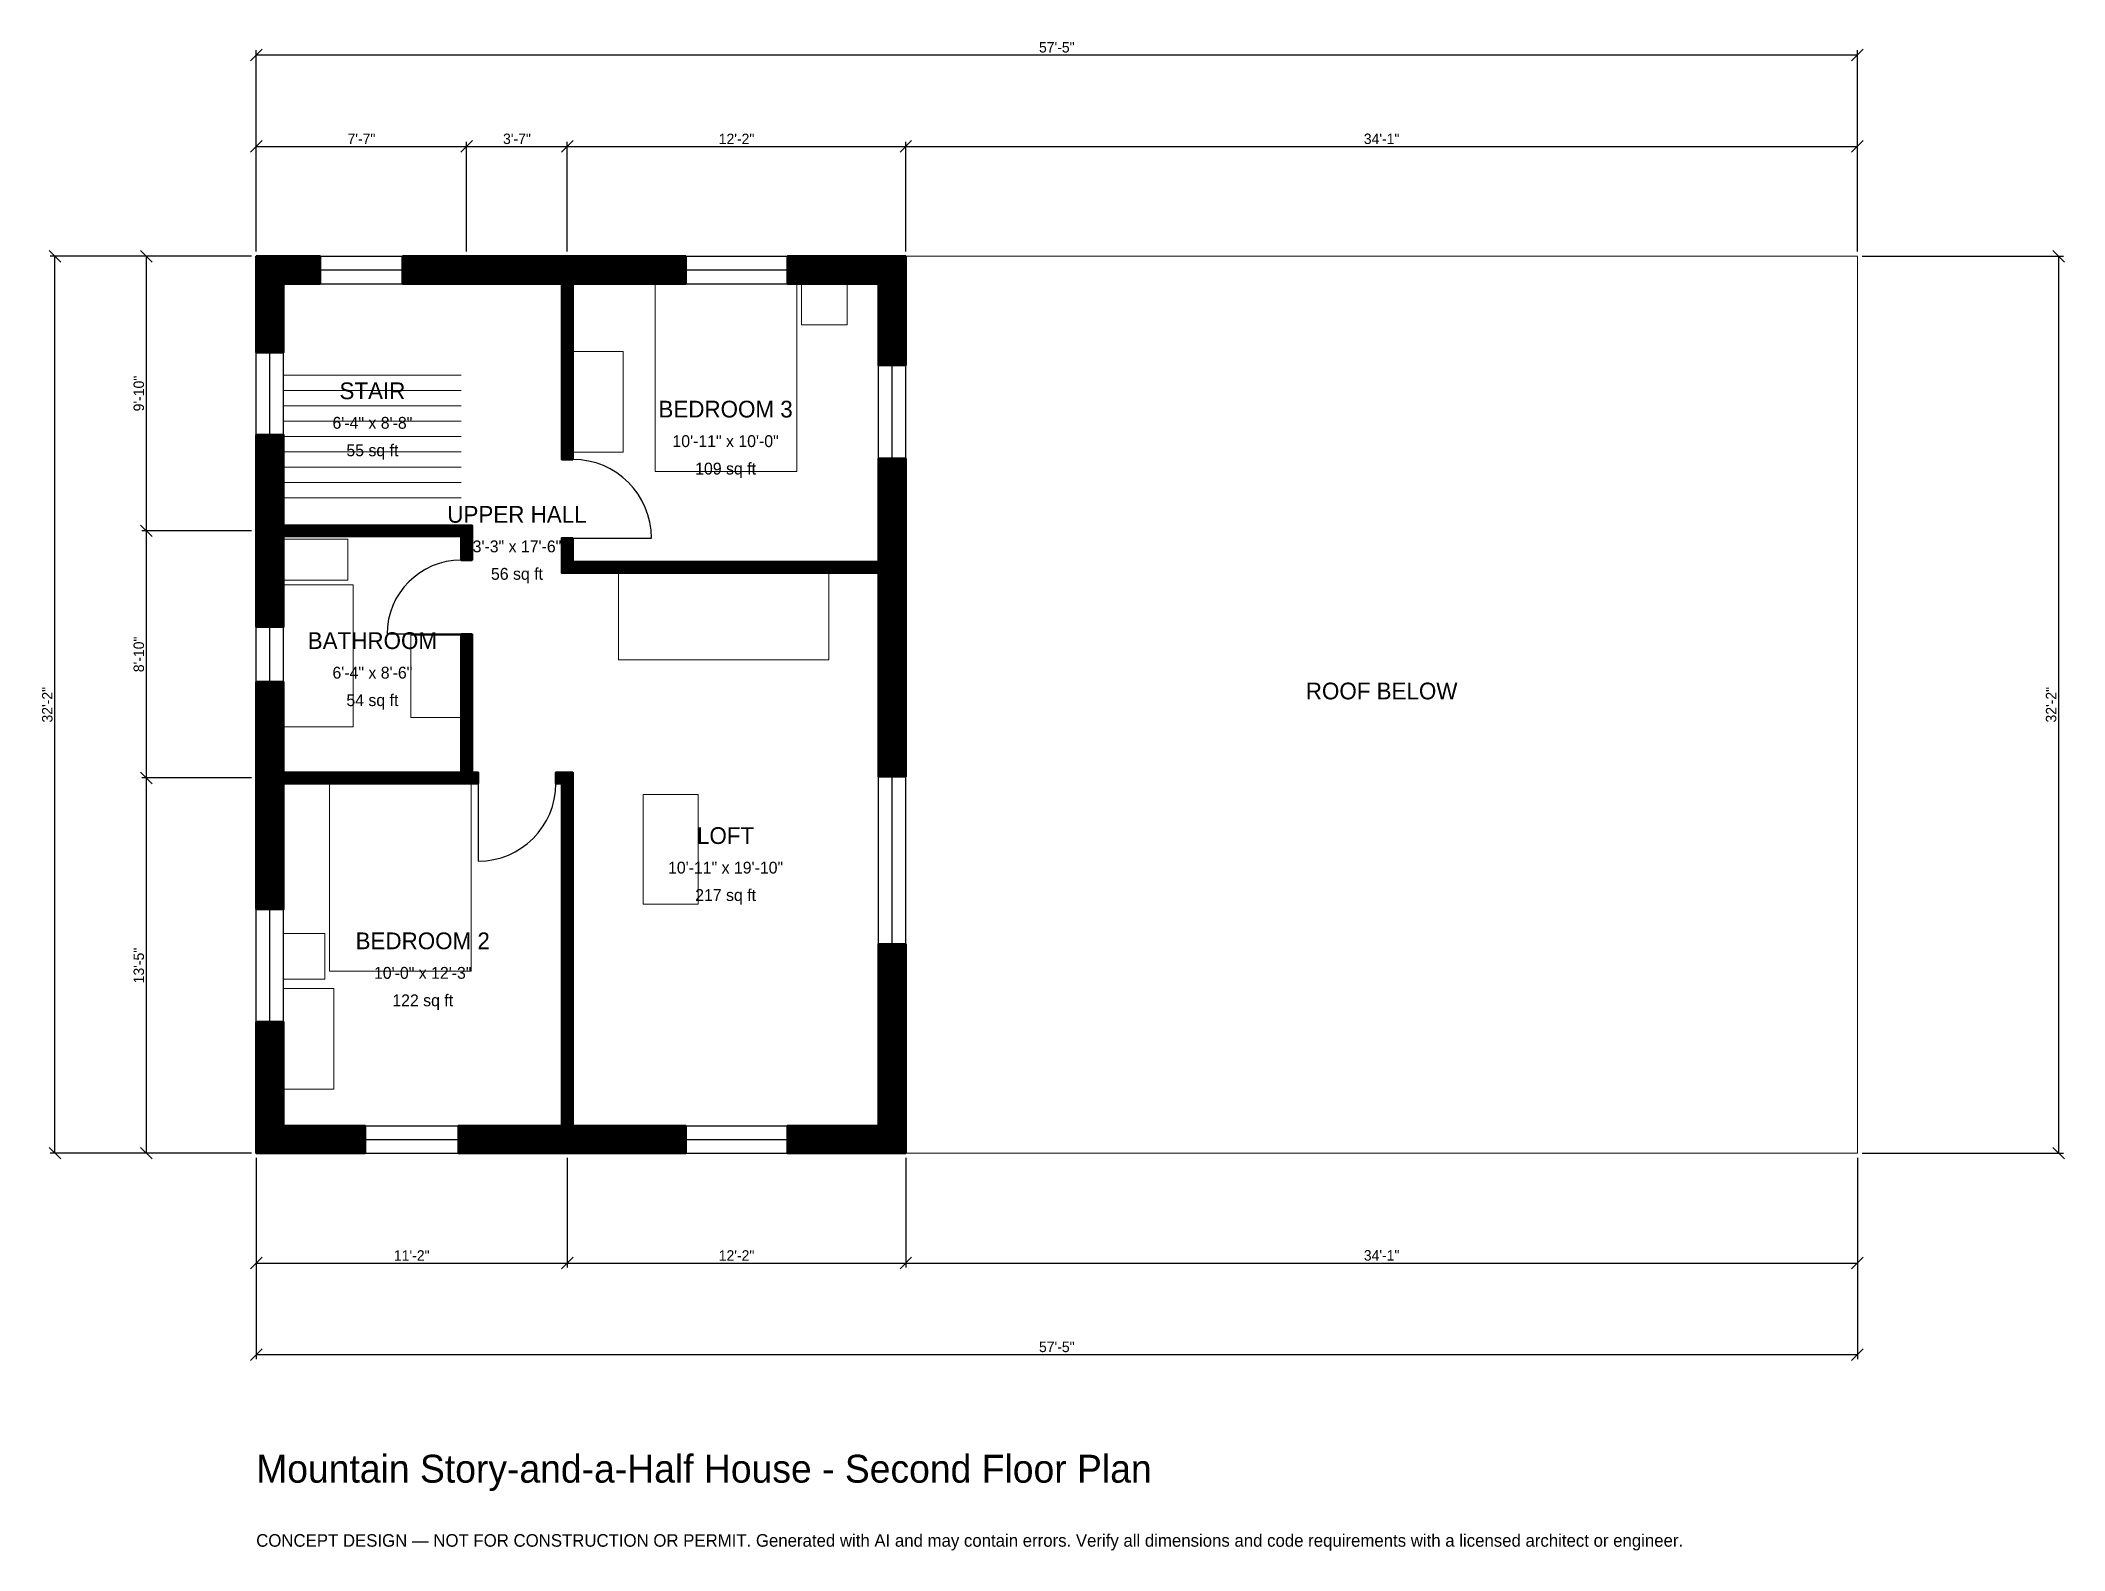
# Model space of a CAD drawing. Header units: inches. Extents: x -93 to 778, y -171 to 479.
import ezdxf
from ezdxf.enums import TextEntityAlignment as Align

# ---------------------------------------------------------------- set-up
doc = ezdxf.new("R2010")
doc.units = ezdxf.units.IN
doc.header["$MEASUREMENT"] = 0
doc.linetypes.add('DASHED', pattern=[0.6, 0.5, -0.1])
for name, color, linetype, lineweight in [('A-ANNO-DIMS', 1, 'Continuous', 13), ('A-ANNO-TEXT', 7, 'Continuous', 18), ('A-AREA-IDEN', 7, 'Continuous', 18), ('A-DOOR', 2, 'Continuous', 25), ('A-FLOR-FIXT', 9, 'Continuous', 13), ('A-FLOR-STRS', 3, 'Continuous', 18), ('A-FURN', 9, 'Continuous', 13), ('A-GLAZ', 4, 'Continuous', 25), ('A-SITE-PAVE', 8, 'Continuous', 13), ('A-WALL', 7, 'Continuous', 50), ('A-WALL-PATT', 8, 'Continuous', 13)]:
    doc.layers.add(name, color=color, linetype=linetype, lineweight=lineweight)
doc.dimstyles.new('PLAN', dxfattribs={"dimtxt": 4.5, "dimasz": 3, "dimexe": 2, "dimexo": 2, "dimgap": 1, "dimtad": 1, "dimdec": 0, "dimlunit": 4, "dimtsz": 2.5, "dimcen": 2.5, "dimclrd": 1, "dimclre": 1, "dimazin": 3, "dimtfac": 1, "dimtmove": 0, "dimatfit": 3})

msp = doc.modelspace()

# ---------------------------------------------------------------- hatches: boundary and pattern name
at = {"layer": 'A-WALL-PATT'}
h = msp.add_hatch(dxfattribs=at)
h.set_pattern_fill('ANSI31', color=8, scale=0.8)
h.paths.add_polyline_path([(0, 0), (0, 11.811), (0, 11.811), (0, 56.4961), (11.811, 56.4961), (11.811, 11.811), (46.8504, 11.811), (46.8504, 0), (11.811, 0), (11.811, 0), (0, 0), (0, 0), (0, 0), (0, 0)])
h.paths.add_polyline_path([(0, 155.5118), (0, 159.0551), (0, 159.0551), (0, 163.7795), (0, 163.7795), (0, 167.3228), (0, 202.7559), (11.811, 202.7559), (11.811, 167.3228), (11.811, 163.7795), (88.189, 163.7795), (88.189, 223.2283), (92.9134, 223.2283), (92.9134, 163.7795), (95.4724, 163.7795), (95.4724, 159.0551), (92.9134, 159.0551), (88.189, 159.0551), (11.811, 159.0551), (11.811, 155.5118), (11.811, 104.9213), (0, 104.9213), (0, 155.5118)])
h.paths.add_polyline_path([(0, 261.811), (0, 265.3543), (0, 265.3543), (0, 270.0787), (0, 270.0787), (0, 273.622), (0, 309.0551), (11.811, 309.0551), (11.811, 273.622), (11.811, 270.0787), (88.189, 270.0787), (92.9134, 270.0787), (92.9134, 265.3543), (92.9134, 255.1181), (88.189, 255.1181), (88.189, 265.3543), (11.811, 265.3543), (11.811, 261.811), (11.811, 226.378), (0, 226.378), (0, 261.811)])
h.paths.add_polyline_path([(0, 374.0157), (0, 374.0157), (0, 385.8268), (0, 385.8268), (0, 385.8268), (0, 385.8268), (11.811, 385.8268), (11.811, 385.8268), (27.5591, 385.8268), (27.5591, 374.0157), (11.811, 374.0157), (11.811, 344.4882), (0, 344.4882), (0, 374.0157)])
h.paths.add_polyline_path([(84.6457, 385.8268), (96.4567, 385.8268), (127.9528, 385.8268), (131.4961, 385.8268), (131.4961, 385.8268), (136.2205, 385.8268), (136.2205, 385.8268), (139.7638, 385.8268), (184.8425, 385.8268), (184.8425, 374.0157), (139.7638, 374.0157), (136.2205, 374.0157), (136.2205, 298.4252), (131.4961, 298.4252), (131.4961, 374.0157), (127.9528, 374.0157), (96.4567, 374.0157), (84.6457, 374.0157), (62.9921, 374.0157), (62.9921, 385.8268), (84.6457, 385.8268)])
h.paths.add_polyline_path([(267.7165, 385.8268), (267.7165, 385.8268), (279.5276, 385.8268), (279.5276, 385.8268), (279.5276, 385.8268), (279.5276, 374.0157), (279.5276, 374.0157), (279.5276, 338.9764), (267.7165, 338.9764), (267.7165, 374.0157), (228.5433, 374.0157), (228.5433, 385.8268), (267.7165, 385.8268)])
h.paths.add_polyline_path([(279.5276, 257.874), (279.5276, 254.3307), (279.5276, 254.3307), (279.5276, 249.6063), (279.5276, 249.6063), (279.5276, 246.063), (279.5276, 162.0079), (267.7165, 162.0079), (267.7165, 246.063), (267.7165, 249.6063), (136.2205, 249.6063), (131.4961, 249.6063), (131.4961, 254.3307), (131.4961, 264.5669), (136.2205, 264.5669), (136.2205, 254.3307), (267.7165, 254.3307), (267.7165, 257.874), (267.7165, 298.8189), (279.5276, 298.8189), (279.5276, 257.874)])
h.paths.add_polyline_path([(279.5276, 11.811), (279.5276, 11.811), (279.5276, 0), (279.5276, 0), (279.5276, 0), (267.7165, 0), (267.7165, 0), (228.5433, 0), (228.5433, 11.811), (267.7165, 11.811), (267.7165, 89.9606), (279.5276, 89.9606), (279.5276, 11.811)])
h.paths.add_polyline_path([(139.7638, 0), (136.2205, 0), (136.2205, 0), (131.4961, 0), (131.4961, 0), (127.9528, 0), (87.0079, 0), (87.0079, 11.811), (127.9528, 11.811), (131.4961, 11.811), (131.4961, 159.0551), (128.937, 159.0551), (128.937, 163.7795), (131.4961, 163.7795), (136.2205, 163.7795), (136.2205, 159.0551), (136.2205, 11.811), (139.7638, 11.811), (184.8425, 11.811), (184.8425, 0), (139.7638, 0)])

# ---------------------------------------------------------------- linework, layer by layer
at = {"layer": 'A-DOOR'}
for p, q in [((136.2205, 264.5669), (170.0787, 264.5669)), ((88.189, 223.2283), (56.2992, 223.2283)), ((95.4724, 159.0551), (95.4724, 125.5906))]:
    msp.add_line(p, q, dxfattribs=at)
for centre, radius, start, end in [((136.2205, 264.5669), 33.8583, 0, 90), ((88.189, 223.2283), 31.8898, 90, 180), ((95.4724, 159.0551), 33.4646, 270, 360)]:
    msp.add_arc(centre, radius, start, end, dxfattribs=at)
at = {"layer": 'A-FLOR-FIXT'}
for points in [[(11.811, 246.4567), (39.3701, 246.4567), (39.3701, 264.1732), (11.811, 264.1732)], [(11.811, 183.4646), (41.7323, 183.4646), (41.7323, 244.4882), (11.811, 244.4882)], [(66.5354, 187.4016), (88.189, 187.4016), (88.189, 222.8346), (66.5354, 222.8346)]]:
    msp.add_lwpolyline(points, close=True, dxfattribs=at)
at = {"layer": 'A-FLOR-STRS'}
for p, q in [((11.811, 334.6457), (88.189, 334.6457)), ((11.811, 328.0512), (88.189, 328.0512)), ((11.811, 321.4567), (88.189, 321.4567)), ((11.811, 314.8622), (88.189, 314.8622)), ((11.811, 308.2677), (88.189, 308.2677)), ((11.811, 301.6732), (88.189, 301.6732)), ((11.811, 295.0787), (88.189, 295.0787)), ((11.811, 288.4843), (88.189, 288.4843)), ((11.811, 281.8898), (88.189, 281.8898))]:
    msp.add_line(p, q, dxfattribs=at)
at = {"layer": 'A-FURN'}
for points in [[(171.6535, 293.3071), (232.6772, 293.3071), (232.6772, 374.0157), (171.6535, 374.0157)], [(234.6457, 356.2992), (254.3307, 356.2992), (254.3307, 374.0157), (234.6457, 374.0157)], [(136.2205, 301.5748), (157.874, 301.5748), (157.874, 344.8819), (136.2205, 344.8819)], [(155.9055, 212.2047), (246.4567, 212.2047), (246.4567, 249.6063), (155.9055, 249.6063)], [(31.4961, 78.3465), (92.5197, 78.3465), (92.5197, 159.0551), (31.4961, 159.0551)], [(166.5354, 107.0866), (190.1575, 107.0866), (190.1575, 154.3307), (166.5354, 154.3307)], [(11.811, 74.8031), (29.5276, 74.8031), (29.5276, 94.4882), (11.811, 94.4882)], [(11.811, 27.5591), (33.4646, 27.5591), (33.4646, 70.8661), (11.811, 70.8661)]]:
    msp.add_lwpolyline(points, close=True, dxfattribs=at)
at = {"layer": 'A-GLAZ'}
for p, q in [((27.5591, 385.8268), (62.9921, 385.8268)), ((184.8425, 385.8268), (228.5433, 385.8268)), ((27.5591, 379.9213), (62.9921, 379.9213)), ((184.8425, 379.9213), (228.5433, 379.9213)), ((27.5591, 374.0157), (62.9921, 374.0157)), ((184.8425, 374.0157), (228.5433, 374.0157)), ((0, 309.0551), (0, 344.4882)), ((5.9055, 309.0551), (5.9055, 344.4882)), ((11.811, 309.0551), (11.811, 344.4882)), ((267.7165, 298.8189), (267.7165, 338.9764)), ((273.622, 298.8189), (273.622, 338.9764)), ((279.5276, 298.8189), (279.5276, 338.9764)), ((0, 202.7559), (0, 226.378)), ((5.9055, 202.7559), (5.9055, 226.378)), ((11.811, 202.7559), (11.811, 226.378)), ((267.7165, 89.9606), (267.7165, 162.0079)), ((273.622, 89.9606), (273.622, 162.0079)), ((279.5276, 89.9606), (279.5276, 162.0079)), ((0, 56.4961), (0, 104.9213)), ((5.9055, 56.4961), (5.9055, 104.9213)), ((11.811, 56.4961), (11.811, 104.9213)), ((46.8504, 11.811), (87.0079, 11.811)), ((184.8425, 11.811), (228.5433, 11.811)), ((46.8504, 5.9055), (87.0079, 5.9055)), ((46.8504, 0), (87.0079, 0)), ((184.8425, 5.9055), (228.5433, 5.9055)), ((184.8425, 0), (228.5433, 0))]:
    msp.add_line(p, q, dxfattribs=at)
at = {"layer": 'A-SITE-PAVE', "linetype": 'DASHED'}
msp.add_lwpolyline([(279.5276, 0), (688.9764, 0), (688.9764, 385.8268), (279.5276, 385.8268)], close=True, dxfattribs=at)
at = {"layer": 'A-WALL'}
for points in [[(0, 374.0157), (0, 374.0157), (0, 385.8268), (0, 385.8268), (0, 385.8268), (0, 385.8268), (11.811, 385.8268), (11.811, 385.8268), (27.5591, 385.8268), (27.5591, 374.0157), (11.811, 374.0157), (11.811, 344.4882), (0, 344.4882), (0, 374.0157)], [(84.6457, 385.8268), (96.4567, 385.8268), (127.9528, 385.8268), (131.4961, 385.8268), (131.4961, 385.8268), (136.2205, 385.8268), (136.2205, 385.8268), (139.7638, 385.8268), (184.8425, 385.8268), (184.8425, 374.0157), (139.7638, 374.0157), (136.2205, 374.0157), (136.2205, 298.4252), (131.4961, 298.4252), (131.4961, 374.0157), (127.9528, 374.0157), (96.4567, 374.0157), (84.6457, 374.0157), (62.9921, 374.0157), (62.9921, 385.8268), (84.6457, 385.8268)], [(267.7165, 385.8268), (267.7165, 385.8268), (279.5276, 385.8268), (279.5276, 385.8268), (279.5276, 385.8268), (279.5276, 374.0157), (279.5276, 374.0157), (279.5276, 338.9764), (267.7165, 338.9764), (267.7165, 374.0157), (228.5433, 374.0157), (228.5433, 385.8268), (267.7165, 385.8268)], [(0, 261.811), (0, 265.3543), (0, 265.3543), (0, 270.0787), (0, 270.0787), (0, 273.622), (0, 309.0551), (11.811, 309.0551), (11.811, 273.622), (11.811, 270.0787), (88.189, 270.0787), (92.9134, 270.0787), (92.9134, 265.3543), (92.9134, 255.1181), (88.189, 255.1181), (88.189, 265.3543), (11.811, 265.3543), (11.811, 261.811), (11.811, 226.378), (0, 226.378), (0, 261.811)], [(279.5276, 257.874), (279.5276, 254.3307), (279.5276, 254.3307), (279.5276, 249.6063), (279.5276, 249.6063), (279.5276, 246.063), (279.5276, 162.0079), (267.7165, 162.0079), (267.7165, 246.063), (267.7165, 249.6063), (136.2205, 249.6063), (131.4961, 249.6063), (131.4961, 254.3307), (131.4961, 264.5669), (136.2205, 264.5669), (136.2205, 254.3307), (267.7165, 254.3307), (267.7165, 257.874), (267.7165, 298.8189), (279.5276, 298.8189), (279.5276, 257.874)], [(0, 155.5118), (0, 159.0551), (0, 159.0551), (0, 163.7795), (0, 163.7795), (0, 167.3228), (0, 202.7559), (11.811, 202.7559), (11.811, 167.3228), (11.811, 163.7795), (88.189, 163.7795), (88.189, 223.2283), (92.9134, 223.2283), (92.9134, 163.7795), (95.4724, 163.7795), (95.4724, 159.0551), (92.9134, 159.0551), (88.189, 159.0551), (11.811, 159.0551), (11.811, 155.5118), (11.811, 104.9213), (0, 104.9213), (0, 155.5118)], [(139.7638, 0), (136.2205, 0), (136.2205, 0), (131.4961, 0), (131.4961, 0), (127.9528, 0), (87.0079, 0), (87.0079, 11.811), (127.9528, 11.811), (131.4961, 11.811), (131.4961, 159.0551), (128.937, 159.0551), (128.937, 163.7795), (131.4961, 163.7795), (136.2205, 163.7795), (136.2205, 159.0551), (136.2205, 11.811), (139.7638, 11.811), (184.8425, 11.811), (184.8425, 0), (139.7638, 0)], [(279.5276, 11.811), (279.5276, 11.811), (279.5276, 0), (279.5276, 0), (279.5276, 0), (267.7165, 0), (267.7165, 0), (228.5433, 0), (228.5433, 11.811), (267.7165, 11.811), (267.7165, 89.9606), (279.5276, 89.9606), (279.5276, 11.811)], [(0, 0), (0, 11.811), (0, 11.811), (0, 56.4961), (11.811, 56.4961), (11.811, 11.811), (46.8504, 11.811), (46.8504, 0), (11.811, 0), (11.811, 0), (0, 0), (0, 0), (0, 0), (0, 0)]]:
    msp.add_lwpolyline(points, close=True, dxfattribs=at)

# ---------------------------------------------------------------- texts
at = {"layer": 'A-ANNO-TEXT'}
for s, height, p in [('Mountain Story-and-a-Half House - Second Floor Plan', 12, (0, -141.7323)), ('CONCEPT DESIGN — NOT FOR CONSTRUCTION OR PERMIT. Generated with AI and may contain errors. Verify all dimensions and code requirements with a licensed architect or engineer.', 5.4, (0, -169.2913))]:
    msp.add_text(s, height=height, dxfattribs=at).set_placement(p)
at = {"layer": 'A-AREA-IDEN'}
for s, height, p in [('STAIR', 7.2, (50, 327.9528)), ('BEDROOM 3', 7.2, (201.9685, 320.0787)), ('6\'-4" x 8\'-8"', 5.1, (50, 314.1732)), ('55 sq ft', 5.1, (50, 302.3622)), ('10\'-11" x 10\'-0"', 5.1, (201.9685, 306.2992)), ('109 sq ft', 5.1, (201.9685, 294.4882)), ('UPPER HALL', 7.2, (112.2047, 274.8031)), ('3\'-3" x 17\'-6"', 5.1, (112.2047, 261.0236)), ('56 sq ft', 5.1, (112.2047, 249.2126)), ('BATHROOM', 7.2, (50, 220.4724)), ('6\'-4" x 8\'-6"', 5.1, (50, 206.6929)), ('ROOF BELOW', 7.2, (484.252, 198.8189)), ('54 sq ft', 5.1, (50, 194.8819)), ('LOFT', 7.2, (201.9685, 136.6142)), ('10\'-11" x 19\'-10"', 5.1, (201.9685, 122.8346)), ('217 sq ft', 5.1, (201.9685, 111.0236)), ('BEDROOM 2', 7.2, (71.6535, 91.3386)), ('10\'-0" x 12\'-3"', 5.1, (71.6535, 77.5591)), ('122 sq ft', 5.1, (71.6535, 65.748))]:
    msp.add_text(s, height=height, dxfattribs=at).set_placement(p, align=Align.MIDDLE_CENTER)

# ---------------------------------------------------------------- dimensions: what is measured, and where the dimension line sits
at = {"layer": 'A-ANNO-DIMS'}
for base, p1, p2, text in [((0, 472.4409), (0, 385.8268), (688.9764, 385.8268), '57\'-5"'), ((0, 433.0709), (0, 385.8268), (90.5512, 385.8268), '7\'-7"'), ((90.5512, 433.0709), (90.5512, 385.8268), (133.8583, 385.8268), '3\'-7"'), ((133.8583, 433.0709), (133.8583, 385.8268), (279.5276, 385.8268), '12\'-2"'), ((279.5276, 433.0709), (279.5276, 385.8268), (688.9764, 385.8268), '34\'-1"'), ((0, -47.2441), (0, 0), (133.8583, 0), '11\'-2"'), ((0, -86.6142), (0, 0), (688.9764, 0), '57\'-5"'), ((133.8583, -47.2441), (133.8583, 0), (279.5276, 0), '12\'-2"'), ((279.5276, -47.2441), (279.5276, 0), (688.9764, 0), '34\'-1"')]:
    msp.add_linear_dim(base=base, p1=p1, p2=p2, text=text, dimstyle='PLAN', dxfattribs=at).render()
for base, p1, p2, text in [((-86.6142, 0), (0, 0), (0, 385.8268), '32\'-2"'), ((-47.2441, 267.7165), (0, 267.7165), (0, 385.8268), '9\'-10"'), ((775.5906, 0), (688.9764, 0), (688.9764, 385.8268), '32\'-2"'), ((-47.2441, 161.4173), (0, 161.4173), (0, 267.7165), '8\'-10"'), ((-47.2441, 0), (0, 0), (0, 161.4173), '13\'-5"')]:
    msp.add_linear_dim(base=base, p1=p1, p2=p2, angle=90, text=text, dimstyle='PLAN', dxfattribs=at).render()

doc.saveas('drawing.dxf')
